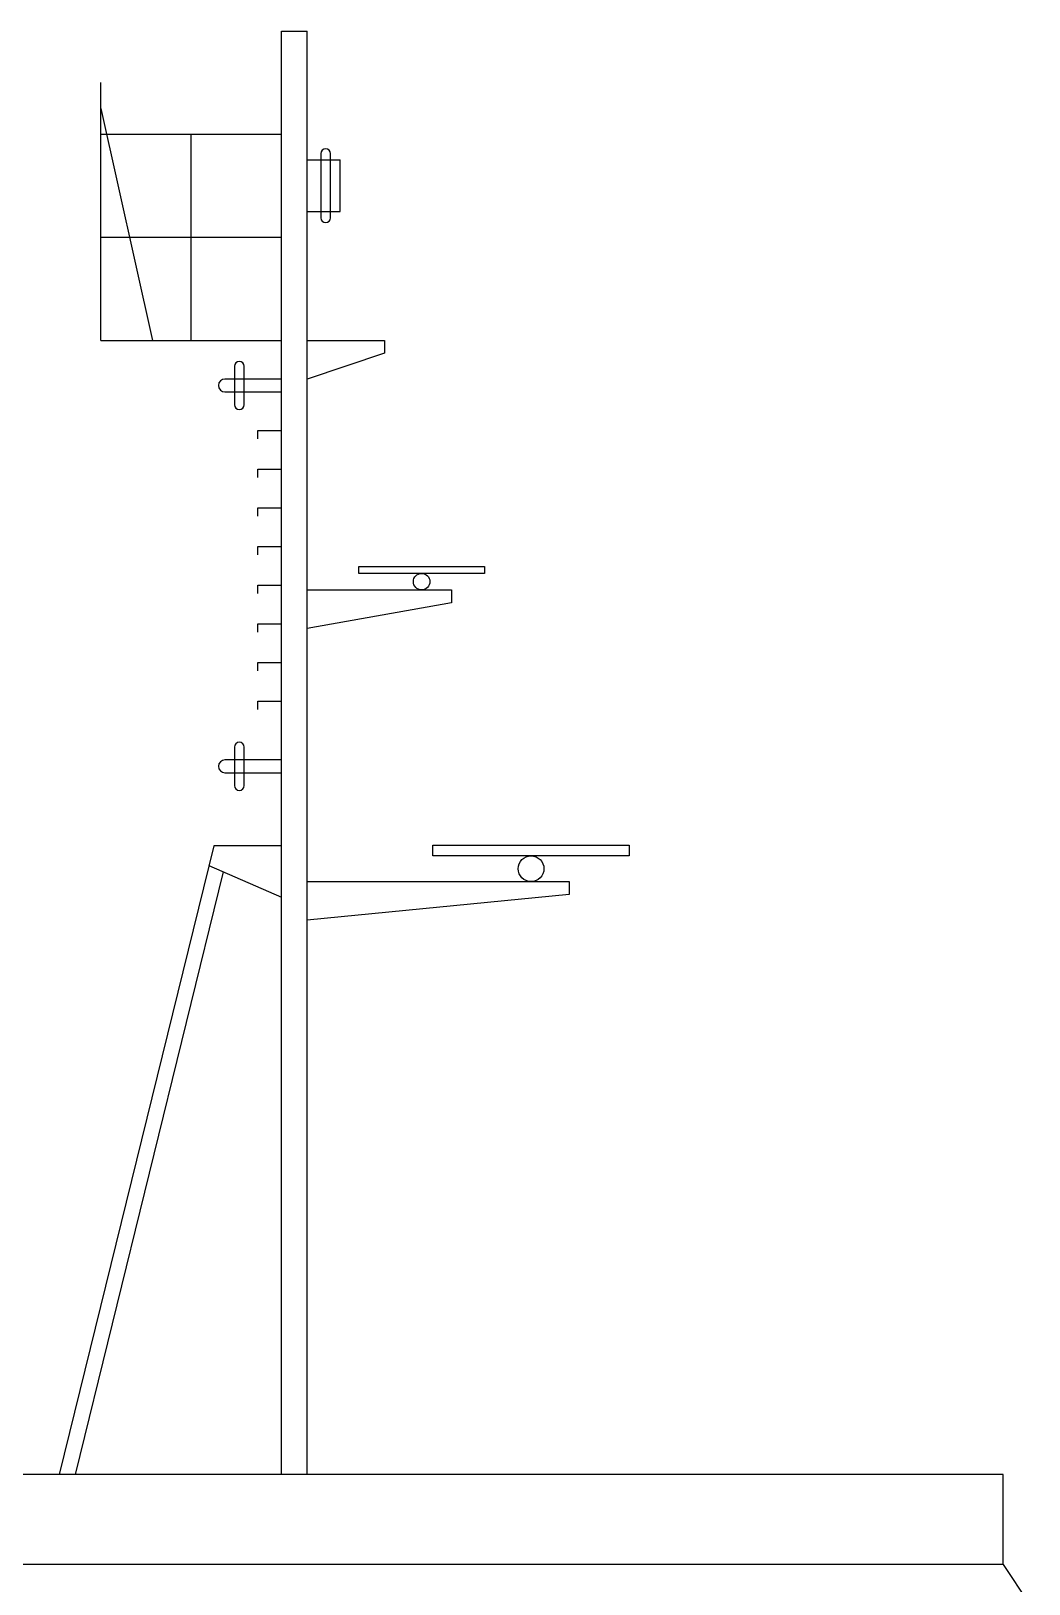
# Model space of a CAD drawing. Header units: millimetres. Extents: x -7277357 to 14022354, y -2768861 to 8298078.
# Drawn here: x -4347009 to -3485389, y 6199649 to 7540714 of the extents above; entities that cross this region are included whole.
import ezdxf

# ---------------------------------------------------------------- set-up
doc = ezdxf.new("R2010")
doc.units = ezdxf.units.MM
doc.header["$LTSCALE"] = 10
doc.layers.add('Interior', color=3, linetype='Continuous')

msp = doc.modelspace()

# ---------------------------------------------------------------- linework, layer by layer
for p, q in [((-3507647.1555, 6294247.28726), (-5221539.20428, 6294247.28726)), ((-3507647.1555, 6216343.10323), (-5221539.20428, 6216343.10323))]:
    msp.add_line(p, q)
at = {"ltscale": 0.5}
msp.add_line((-3507647.1555, 6216343.10323), (-3485388.81721, 6182955.59578), dxfattribs=at)
msp.add_lwpolyline([(-3507647.1555, 6216343.10323), (-3507647.1555, 6294247.28726)])
at = {"layer": 'Interior'}
for p, q in [((-4130880.62778, 6294247.28726), (-4130880.62778, 7540714.23183)), ((-4130880.62778, 7540714.23183), (-4108622.28949, 7540714.23183)), ((-4108622.28949, 6294247.28726), (-4108622.28949, 7540714.23183)), ((-4286688.99585, 7273614.17228), (-4286688.99585, 7496197.55524)), ((-4286688.99585, 7473939.21694), (-4242172.31926, 7273614.17228)), ((-4286688.99585, 7451680.87864), (-4130880.62778, 7451680.87864)), ((-4208784.81182, 7273614.17228), (-4208784.81182, 7451680.87864)), ((-4108622.28949, 7429422.54035), (-4080084.77092, 7429422.54035)), ((-4080084.77092, 7384905.86376), (-4080084.77092, 7429422.54035)), ((-4108622.28949, 7384905.86376), (-4080084.77092, 7384905.86376)), ((-4286688.99585, 7362647.52546), (-4130880.62778, 7362647.52546)), ((-4286688.99585, 7273614.17228), (-4130880.62778, 7273614.17228)), ((-4189199.25207, 6837130.05544), (-4322749.28184, 6294247.28726)), ((-4181252.1562, 6814686.45677), (-4308947.33415, 6294247.28726))]:
    msp.add_line(p, q, dxfattribs=at)
for points in [[(-4096778.52465, 7434903.95905), (-4096778.52465, 7379424.44506)], [(-4088431.64779, 7379424.44506), (-4088431.64779, 7434903.95905)], [(-4108622.28949, 7273614.17228), (-4041847.2746, 7273614.17228), (-4041847.2746, 7262485.00313), (-4108622.28949, 7240226.66483)], [(-4171288.35099, 7251272.66811), (-4171288.35099, 7218051.49241)], [(-4162941.47413, 7218051.49241), (-4162941.47413, 7251272.66811)], [(-4179635.22785, 7229097.49569), (-4130880.62778, 7229097.49569), (-4130880.62778, 7240226.66483), (-4179635.22785, 7240226.66483)], [(-4151218.70001, 7188522.72728), (-4151218.70001, 7195709.98824), (-4130880.62778, 7195709.98824)], [(-4151218.70001, 7155135.21983), (-4151218.70001, 7162322.4808), (-4130880.62778, 7162322.4808)], [(-4151218.70001, 7121747.71239), (-4151218.70001, 7128934.97336), (-4130880.62778, 7128934.97336)], [(-4151218.70001, 7088360.20495), (-4151218.70001, 7095547.46591), (-4130880.62778, 7095547.46591)], [(-4151218.70001, 7054972.6975), (-4151218.70001, 7062159.95847), (-4130880.62778, 7062159.95847)], [(-4108622.28949, 7058139.09687), (-3984057.2979, 7058139.09687), (-3984057.2979, 7047009.92772), (-4108622.28949, 7024751.58943)], [(-4151218.70001, 7021585.19006), (-4151218.70001, 7028772.45102), (-4130880.62778, 7028772.45102)], [(-4151218.70001, 6988197.68262), (-4151218.70001, 6995384.94358), (-4130880.62778, 6995384.94358)], [(-4130880.62778, 6975746.67876), (-4130880.62778, 6986875.84791)], [(-4151218.70001, 6954810.17517), (-4151218.70001, 6961997.43614), (-4130880.62778, 6961997.43614)], [(-4171288.35099, 6922344.14137), (-4171288.35099, 6889122.96567)], [(-4162941.47413, 6889122.96567), (-4162941.47413, 6922344.14137)], [(-4179635.22785, 6900168.96895), (-4130880.62778, 6900168.96895), (-4130880.62778, 6911298.1381), (-4179635.22785, 6911298.1381)], [(-4130880.62778, 6837130.05544), (-4189199.25207, 6837130.05544)], [(-4193638.19995, 6820114.08856), (-4130880.62778, 6792613.37884)], [(-4108622.28949, 6806189.06807), (-3882349.09553, 6806189.06807), (-3882349.09553, 6795059.89892), (-4108622.28949, 6772801.56062)]]:
    msp.add_lwpolyline(points, dxfattribs=at)
for points in [[(-4064071.3067, 7078367.47726), (-3955528.41965, 7078367.47726), (-3955528.41965, 7072384.43338), (-4064071.3067, 7072384.43338)], [(-4000075.8157, 6837795.91243), (-3830477.55468, 6837795.91243), (-3830477.55468, 6828447.40636), (-4000075.8157, 6828447.40636)]]:
    msp.add_lwpolyline(points, close=True, dxfattribs=at)
for centre, radius in [((-4009799.86317, 7065261.76512), 7122.66825), ((-3915276.68519, 6817318.23721), 11129.16915)]:
    msp.add_circle(centre, radius, dxfattribs=at)
for centre, radius, start, end in [((-4092605.08622, 7434903.95905), 4173.43843, 0, 180), ((-4092605.08622, 7379424.44506), 4173.43843, 180, 0), ((-4167114.91256, 7251272.66811), 4173.43843, 0, 180), ((-4179635.22785, 7234662.08026), 5564.58457, 90, 270), ((-4167114.91256, 7218051.49241), 4173.43843, 180, 0), ((-4167114.91256, 6922344.14137), 4173.43843, 0, 180), ((-4179635.22785, 6905733.55352), 5564.58457, 90, 270), ((-4167114.91256, 6889122.96567), 4173.43843, 180, 0)]:
    msp.add_arc(centre, radius, start, end, dxfattribs=at)

doc.saveas('drawing.dxf')
